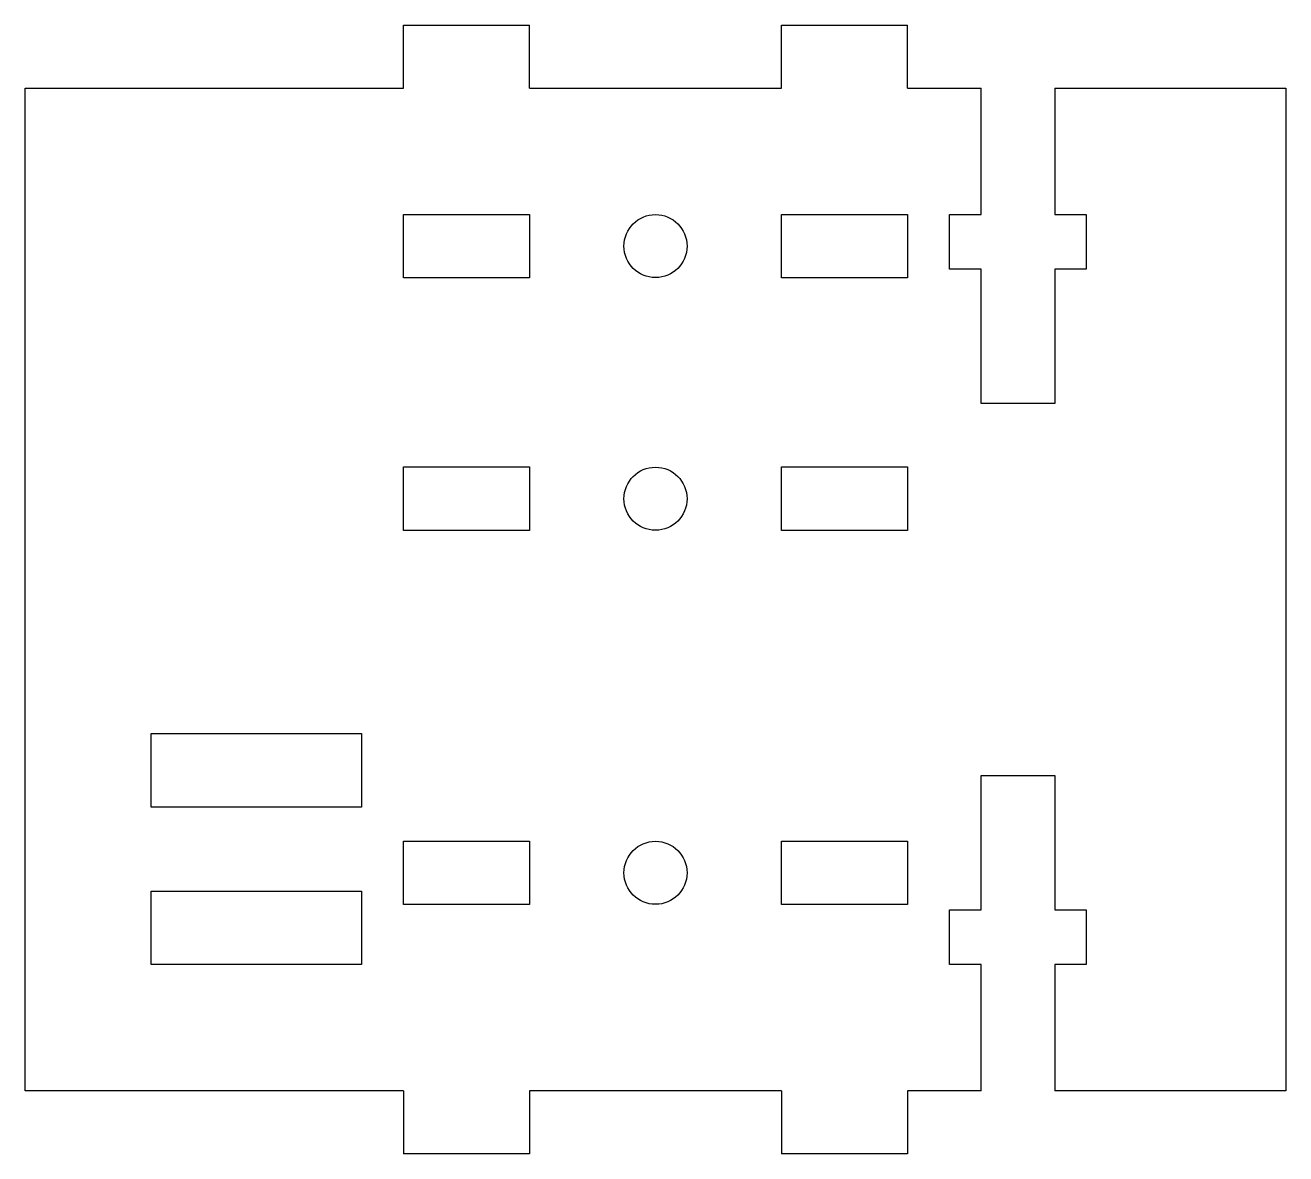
# Model space of a CAD drawing. Header units: millimetres. Extents: x -30 to 30, y -26.9 to 26.9.
import ezdxf

# ---------------------------------------------------------------- set-up
doc = ezdxf.new("R2010")
doc.units = ezdxf.units.MM
doc.layers.add('Shape2DView014', color=7, linetype='CONTINUOUS')

msp = doc.modelspace()

# ---------------------------------------------------------------- linework, layer by layer
at = {"layer": 'Shape2DView014'}
for p, q in [((-12, 23.85), (-12, 26.85)), ((-12, 26.85), (-6, 26.85)), ((-6, 23.85), (-6, 26.85)), ((6, 23.85), (6, 26.85)), ((6, 26.85), (12, 26.85)), ((12, 23.85), (12, 26.85)), ((-30, -23.85), (-30, 23.85)), ((-30, 23.85), (-12, 23.85)), ((-6, 23.85), (6, 23.85)), ((12, 23.85), (15.5, 23.85)), ((15.5, 17.85), (15.5, 23.85)), ((19, 23.85), (19, 17.85)), ((19, 23.85), (30, 23.85)), ((30, 23.85), (30, -23.85)), ((-12, 14.83), (-12, 17.85)), ((-12, 17.85), (-6, 17.85)), ((-6, 17.85), (-6, 14.83)), ((6, 14.83), (6, 17.85)), ((6, 17.85), (12, 17.85)), ((12, 17.85), (12, 14.83)), ((14, 17.85), (15.5, 17.85)), ((14, 15.25), (14, 17.85)), ((19, 17.85), (20.5, 17.85)), ((20.5, 17.85), (20.5, 15.25)), ((15.5, 15.25), (14, 15.25)), ((15.5, 8.85), (15.5, 15.25)), ((19, 15.25), (19, 8.85)), ((20.5, 15.25), (19, 15.25)), ((-6, 14.83), (-12, 14.83)), ((12, 14.83), (6, 14.83)), ((19, 8.85), (15.5, 8.85)), ((-12, 2.81), (-12, 5.83)), ((-12, 5.83), (-6, 5.83)), ((-6, 5.83), (-6, 2.81)), ((6, 2.81), (6, 5.83)), ((6, 5.83), (12, 5.83)), ((12, 5.83), (12, 2.81)), ((-6, 2.81), (-12, 2.81)), ((12, 2.81), (6, 2.81)), ((-24, -10.35), (-24, -6.85)), ((-24, -6.85), (-14, -6.85)), ((-14, -6.85), (-14, -10.35)), ((15.5, -8.85), (19, -8.85)), ((15.5, -15.25), (15.5, -8.85)), ((19, -8.85), (19, -15.25)), ((-14, -10.35), (-24, -10.35)), ((-12, -14.99), (-12, -11.97)), ((-12, -11.97), (-6, -11.97)), ((-6, -11.97), (-6, -14.99)), ((6, -14.99), (6, -11.97)), ((6, -11.97), (12, -11.97)), ((12, -11.97), (12, -14.99)), ((-24, -17.85), (-24, -14.35)), ((-24, -14.35), (-14, -14.35)), ((-14, -14.35), (-14, -17.85)), ((-6, -14.99), (-12, -14.99)), ((12, -14.99), (6, -14.99)), ((14, -15.25), (15.5, -15.25)), ((14, -17.85), (14, -15.25)), ((19, -15.25), (20.5, -15.25)), ((20.5, -15.25), (20.5, -17.85)), ((-14, -17.85), (-24, -17.85)), ((15.5, -17.85), (14, -17.85)), ((15.5, -23.85), (15.5, -17.85)), ((19, -17.85), (19, -23.85)), ((20.5, -17.85), (19, -17.85)), ((-12, -23.85), (-30, -23.85)), ((-12, -23.85), (-12, -26.85)), ((6, -23.85), (-6, -23.85)), ((-6, -23.85), (-6, -26.85)), ((6, -23.85), (6, -26.85)), ((15.5, -23.85), (12, -23.85)), ((12, -23.85), (12, -26.85)), ((30, -23.85), (19, -23.85)), ((-6, -26.85), (-12, -26.85)), ((12, -26.85), (6, -26.85))]:
    msp.add_line(p, q, dxfattribs=at)
for centre in [(0, 16.34), (0, 4.32), (0, -13.48)]:
    msp.add_circle(centre, 1.5, dxfattribs=at)

doc.saveas('drawing.dxf')
